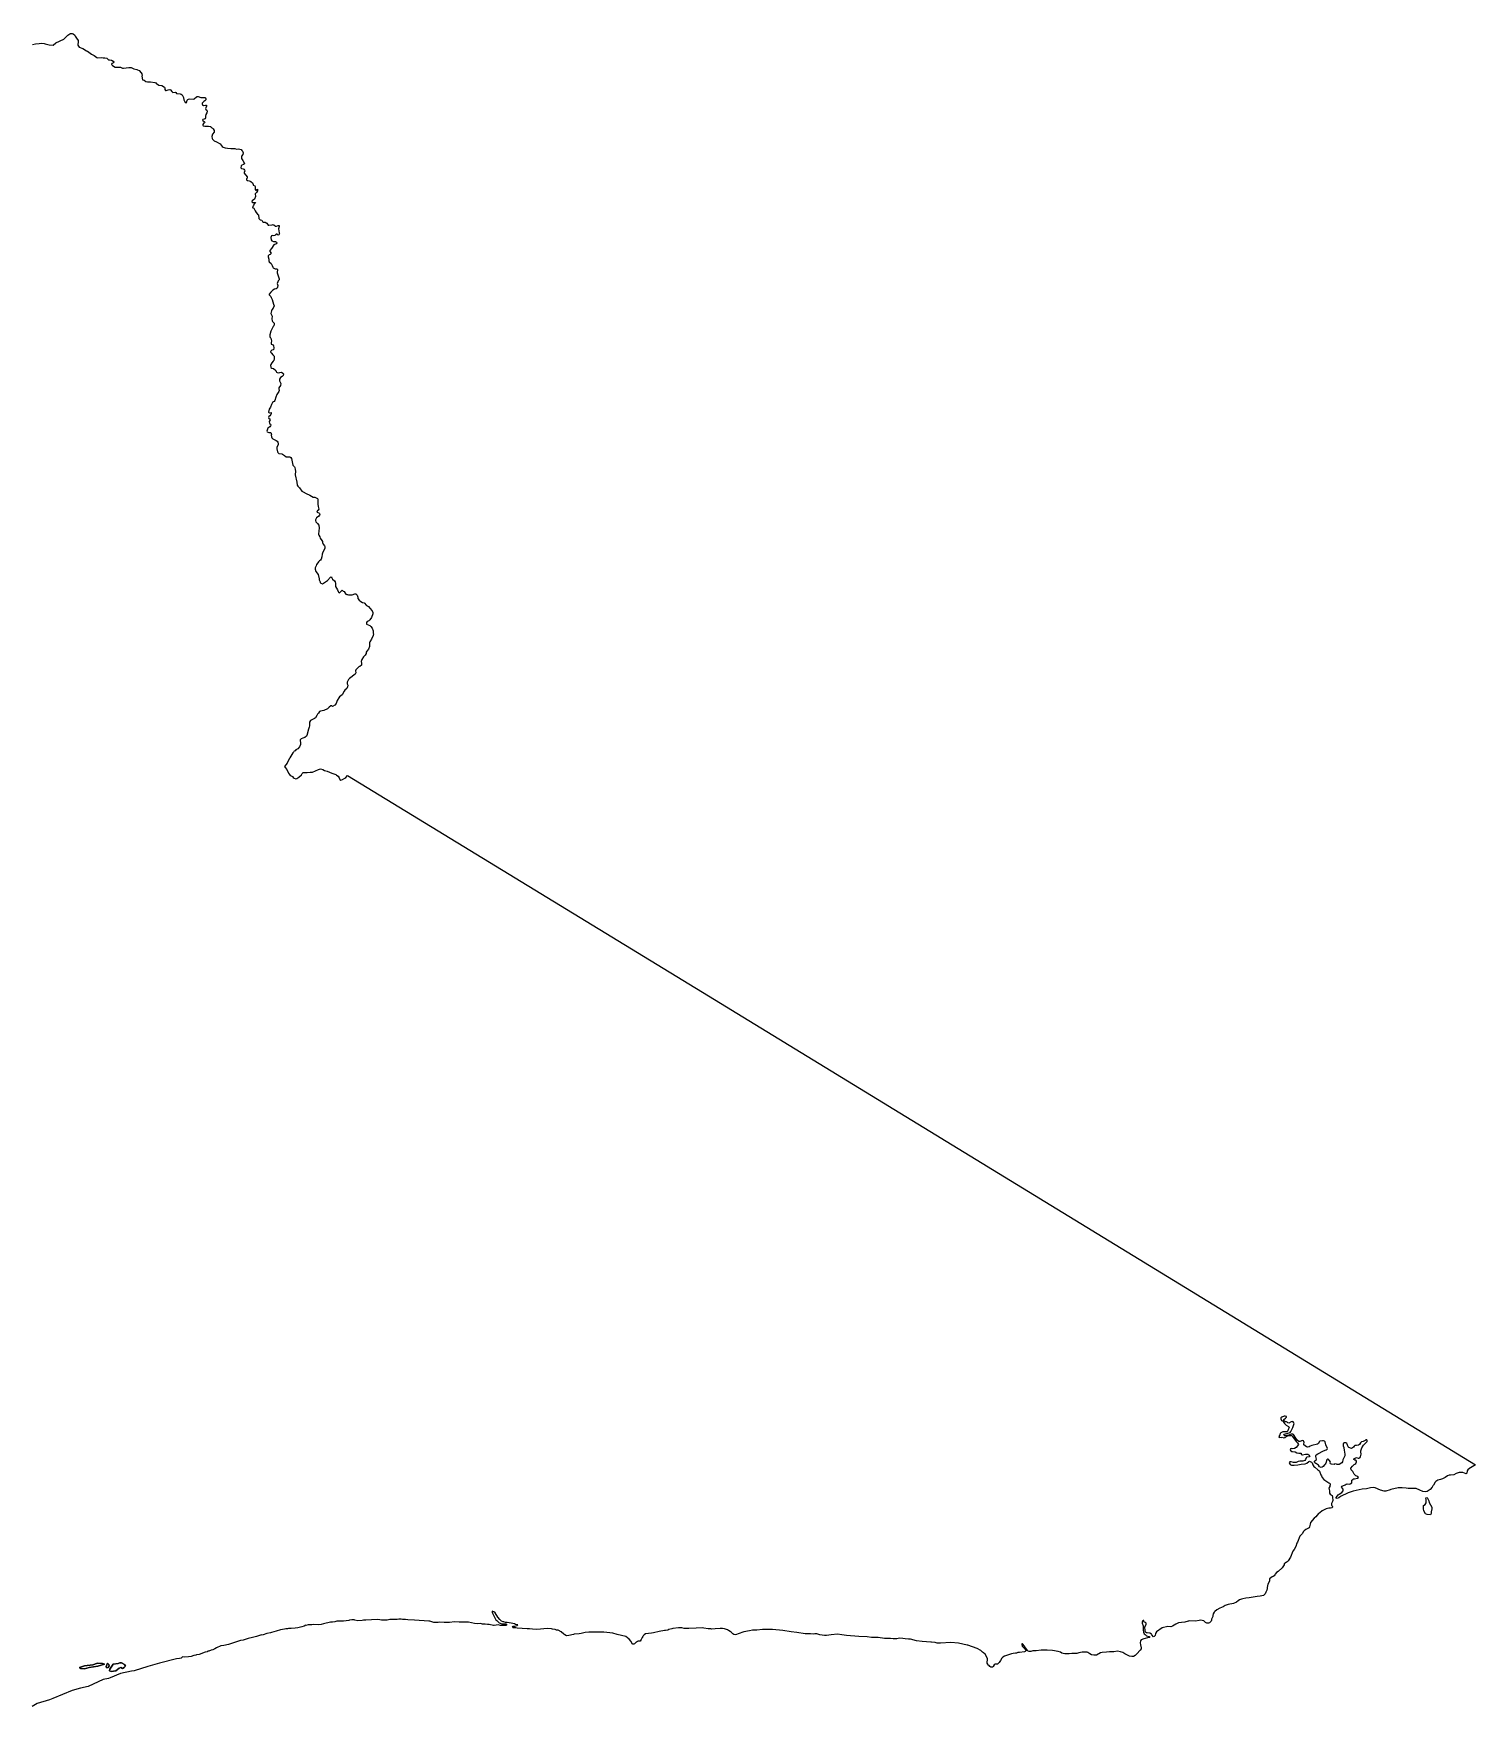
# Model space of a CAD drawing. Extents: x 496279 to 1293719, y 5653962 to 6239536.
# Drawn here: x 1100137 to 1293719, y 5778225 to 6002811 of the extents above; entities that cross this region are included whole.
import ezdxf

# ---------------------------------------------------------------- set-up
doc = ezdxf.new("R2010")
doc.units = 0

# ---------------------------------------------------------------- blocks, each defined once
blk = doc.blocks.new('REGION0')
at = {"color": 7, "linetype": 'CONTINUOUS'}
blk.add_lwpolyline([(1100028.489643, 6001325.94865), (1100427.903306, 6001440.975647), (1100912.777212, 6001463.151212), (1101220.315343, 6001490.635716), (1101564.250764, 6001479.547933), (1101689.489104, 6001424.169008), (1102259.988169, 6001303.253189), (1102767.793851, 6001249.14401), (1103123.421922, 6001568.980049), (1104210.450804, 6002043.365181), (1104538.999423, 6002339.116036), (1104750.036086, 6002562.441375), (1105011.611714, 6002745.424782), (1105127.985739, 6002791.905487), (1105344.753285, 6002811.011666), (1105446.012622, 6002781.78751), (1105681.18496, 6002570.229818), (1105741.148958, 6002440.215818), (1105923.720863, 6002191.735509), (1106129.719297, 6001852.843281), (1106150.004148, 6001711.391569), (1106083.501171, 6001242.115415), (1106167.435926, 6001085.996636), (1106291.569319, 6000979.457942), (1106783.18835, 6000797.574315), (1107257.482799, 6000487.756273), (1107369.181413, 6000420.929637), (1107943.267434, 6000044.734869), (1108294.937485, 5999854.472917), (1108641.404389, 5999562.021402), (1108781.196697, 5999544.274951), (1109266.738518, 5999579.437919), (1109494.868879, 5999533.867033), (1109738.130419, 5999538.946017), (1109990.709798, 5999479.367931), (1110227.077787, 5999292.80524), (1110365.839361, 5999249.973806), (1110619.515441, 5999215.430714), (1110819.898434, 5999106.742449), (1110904.995858, 5998976.718452), (1110888.091815, 5998861.841425), (1110668.388738, 5998767.470297), (1110612.44048, 5998629.187951), (1110736.046137, 5998509.651856), (1111111.761158, 5998293.235135), (1111812.883119, 5998270.429696), (1112102.502965, 5998158.042171), (1112229.308022, 5998141.69544), (1112946.121882, 5998232.75723), (1113239.53483, 5998235.676646), (1113616.816567, 5998083.577063), (1114008.808943, 5997967.98018), (1114109.054038, 5997913.581059), (1114322.523234, 5997830.477678), (1114606.280264, 5997527.508266), (1114677.170046, 5997371.959373), (1114721.920406, 5997166.180525), (1114692.672289, 5997065.010757), (1114779.039578, 5996602.403269), (1114981.005779, 5996531.817385), (1115218.42924, 5996370.359674), (1115445.487637, 5996324.908763), (1115840.209398, 5996299.603824), (1116450.395857, 5996215.100723), (1116563.125206, 5996173.30908), (1116673.677643, 5996054.262887), (1116773.329035, 5995987.916155), (1116987.383689, 5995890.725591), (1117368.450281, 5995827.77818), (1117730.543117, 5995598.90395), (1117777.470389, 5995494.49483), (1117757.490635, 5995278.398045), (1117843.503351, 5995173.459031), (1117957.824153, 5995169.739775), (1118215.936513, 5995263.561012), (1118421.580374, 5995307.232279), (1118522.246009, 5995265.930539), (1118717.351643, 5995003.792961), (1118829.577993, 5994898.773963), (1119162.084632, 5994926.18848), (1119261.777253, 5994883.946928), (1119360.397911, 5994766.370441), (1119842.740333, 5994699.253863), (1119969.058883, 5994668.969919), (1120080.27099, 5994563.890933), (1120299.240185, 5994224.378829), (1120338.721431, 5993891.325433), (1120480.476258, 5993554.042883), (1120619.22134, 5993511.131465), (1120712.284279, 5993623.848924), (1120757.413949, 5993838.945908), (1120838.272993, 5993951.073485), (1120967.362157, 5994011.071486), (1121146.883088, 5994030.727556), (1121604.825968, 5994002.773146), (1121720.664011, 5994037.226256), (1122023.65042, 5994321.029501), (1122127.127897, 5994367.970114), (1122229.310773, 5994364.730761), (1122606.806902, 5994212.511202), (1122798.259613, 5994205.692566), (1123130.395188, 5994220.029699), (1123229.997104, 5994153.732957), (1123289.491088, 5994036.75635), (1123272.710734, 5993896.834332), (1123140.529367, 5993760.671562), (1123023.462689, 5993700.183658), (1122785.899048, 5993465.940502), (1122769.011497, 5993351.163455), (1122828.521972, 5993209.061873), (1122954.279803, 5993140.555573), (1123247.766964, 5993169.689747), (1123350.024052, 5993166.430399), (1123383.873366, 5993037.536175), (1123261.570558, 5992824.578762), (1123233.295454, 5992723.369002), (1123280.296938, 5992619.899694), (1123391.954323, 5992526.918289), (1123448.08399, 5992281.577352), (1123430.858359, 5992154.642737), (1123270.377151, 5991943.414978), (1123211.716001, 5991689.735709), (1123233.650027, 5991587.376179), (1123241.904147, 5991471.489354), (1123174.955893, 5991358.731904), (1123070.538386, 5991285.726504), (1122865.339802, 5991253.982852), (1122824.027971, 5991153.242998), (1123133.932668, 5990900.423557), (1123079.58411, 5990800.173605), (1122961.090895, 5990702.703097), (1122894.645639, 5990601.973241), (1122878.318808, 5990500.233587), (1122938.340528, 5990396.284375), (1123141.947658, 5990363.780875), (1123639.990225, 5990386.346362), (1123854.481909, 5990328.347961), (1123918.304977, 5990338.765878), (1124078.390382, 5990154.372753), (1124178.594248, 5990099.953636), (1124276.703661, 5989994.504723), (1124397.043952, 5989773.618896), (1124405.949496, 5989645.604497), (1124376.569446, 5989544.344747), (1124176.945073, 5989308.561899), (1124064.562051, 5988967.640077), (1124132.244188, 5988709.741651), (1124167.181958, 5988606.902217), (1124389.960746, 5988407.842026), (1124729.187772, 5988256.202351), (1125179.585677, 5987998.593867), (1125473.213018, 5987643.914797), (1125610.515072, 5987537.876002), (1125863.613941, 5987465.090558), (1126205.479647, 5987402.813012), (1126651.276354, 5987375.288517), (1127149.013823, 5987384.896595), (1127387.921542, 5987287.616049), (1127644.376481, 5987317.120149), (1128011.383858, 5987253.742823), (1128108.850094, 5987110.171535), (1128219.971497, 5987005.062555), (1128301.795308, 5986771.659231), (1128256.162639, 5986543.524854), (1128069.245159, 5986320.299494), (1128072.576492, 5986038.925764), (1128242.152899, 5985765.680408), (1128434.974425, 5985427.278082), (1128444.803508, 5985324.438648), (1128351.847766, 5985212.790975), (1128119.528501, 5985130.977336), (1128038.999292, 5985031.837162), (1127967.820904, 5984791.685188), (1128079.503027, 5984698.713781), (1128294.522447, 5984652.622998), (1128394.742804, 5984598.233875), (1128480.293751, 5984481.217276), (1128502.137072, 5984377.847948), (1128417.930203, 5984163.440825), (1128440.763029, 5984061.001311), (1128831.559754, 5983549.633575), (1128812.676702, 5983384.716555), (1128746.173725, 5983285.026491), (1128743.048538, 5983182.666961), (1128828.088241, 5983077.747943), (1128891.779375, 5983062.990894), (1129107.837775, 5983043.044883), (1129206.961431, 5982962.570976), (1129321.24925, 5982933.766736), (1129519.092514, 5982760.911304), (1129592.084994, 5982656.402204), (1129626.907322, 5982553.532776), (1129623.196678, 5982438.145851), (1129850.86527, 5982379.44759), (1129898.716079, 5982276.08826), (1129919.050406, 5982134.586557), (1129899.565404, 5981931.507169), (1129908.784292, 5981815.620344), (1130009.128337, 5981787.355997), (1130217.435616, 5981895.214427), (1130198.049565, 5981691.115243), (1130088.165043, 5981465.720318), (1129903.25131, 5981292.574944), (1129942.056395, 5980921.329186), (1129803.492722, 5980581.457154), (1129513.551287, 5980322.258988), (1129472.27244, 5980221.53913), (1129584.457561, 5980141.58512), (1129928.458948, 5980130.327371), (1129887.180101, 5980029.617511), (1129743.974001, 5979945.094414), (1129672.836842, 5979730.097409), (1129551.070015, 5979529.247575), (1129585.389344, 5979413.340755), (1129698.22589, 5979346.404141), (1129916.090137, 5979006.902035), (1130023.039127, 5978773.428725), (1130233.671743, 5978574.898427), (1130330.824635, 5978444.274549), (1130392.03376, 5977982.766842), (1130464.473767, 5977865.210351), (1130564.191126, 5977797.743843), (1130779.796003, 5977765.800231), (1130875.596572, 5977582.956796), (1131025.539552, 5977489.385509), (1131242.645178, 5977494.434499), (1131481.190078, 5977358.991585), (1131552.607596, 5977216.460089), (1131650.148045, 5977097.953788), (1131750.838417, 5977056.562065), (1132175.286555, 5977144.414497), (1132303.782015, 5977166.260128), (1132404.076585, 5977136.94599), (1132627.910846, 5976964.000576), (1132742.718155, 5976947.143947), (1132975.194091, 5977028.917594), (1133102.518638, 5977024.68844), (1133123.850715, 5976909.251525), (1133035.858989, 5976579.477473), (1133065.412203, 5976323.06875), (1133134.182795, 5976066.160127), (1133143.005881, 5975963.250707), (1133060.275023, 5975761.840985), (1132932.389757, 5975753.042744), (1132846.888286, 5975871.029149), (1132732.01501, 5975887.885778), (1132534.518072, 5975702.202911), (1132315.590107, 5975632.966757), (1132201.904237, 5975674.868378), (1132100.009967, 5975665.950161), (1132045.603688, 5975565.760197), (1132015.324838, 5975438.425662), (1132068.213876, 5975092.714797), (1132128.194366, 5974987.765785), (1132380.864449, 5974903.012734), (1132634.606496, 5974869.359464), (1132747.20391, 5974801.47304), (1132793.652921, 5974684.996333), (1132727.215911, 5974585.336263), (1132389.852452, 5974417.429842), (1132106.474733, 5973955.132292), (1131866.123986, 5973656.671979), (1131888.965058, 5973553.312649), (1132046.395292, 5973330.867133), (1132017.575961, 5973217.499805), (1131899.643466, 5973131.986906), (1131783.112769, 5973084.586385), (1131664.495866, 5972960.881124), (1131634.711768, 5972846.593979), (1131726.216236, 5972511.371017), (1131744.357159, 5972293.68455), (1131778.59403, 5972177.767731), (1132026.481506, 5971952.522776), (1132169.918491, 5971680.347206), (1132251.148599, 5971434.926285), (1132324.174063, 5971330.487171), (1132575.722707, 5971219.509365), (1132804.372557, 5971212.13084), (1132903.990966, 5971144.62434), (1132913.869523, 5971042.76471), (1132855.17539, 5970814.240411), (1132851.4565, 5970699.853286), (1133142.032868, 5969860.111219), (1133099.61609, 5969734.336371), (1132993.013426, 5969610.121212), (1132925.603403, 5969484.386356), (1132865.804322, 5969230.687091), (1132886.600417, 5969102.322762), (1132934.566668, 5968998.793466), (1132900.956484, 5968770.229174), (1132832.441514, 5968619.309355), (1132713.857594, 5968520.789057), (1132495.506841, 5968464.62029), (1132275.053389, 5968356.191974), (1132170.05867, 5968271.198971), (1132102.079682, 5968158.461516), (1131985.103708, 5968072.988609), (1131797.963589, 5967823.538494), (1131794.665239, 5967721.188962), (1131892.230425, 5967603.652467), (1132003.98676, 5967510.691058), (1132050.279099, 5967368.059581), (1132182.023434, 5967108.551478), (1132338.192049, 5966465.160144), (1132433.02785, 5966232.25672), (1132333.53313, 5965942.004765), (1132121.836797, 5965705.752011), (1132079.956001, 5965592.014757), (1132003.953777, 5965237.575638), (1132024.725134, 5965109.091332), (1132182.188352, 5964861.460853), (1132157.854776, 5964491.84477), (1132174.305296, 5964236.055922), (1132222.246809, 5964132.636604), (1132333.871211, 5964064.690192), (1132431.955887, 5963934.036321), (1132465.714496, 5963805.052115), (1132449.008355, 5963690.275068), (1132392.928163, 5963551.972726), (1132300.458928, 5963453.332452), (1132000.201904, 5962850.043099), (1131880.735676, 5962342.754547), (1131885.790397, 5962125.56798), (1131920.134464, 5962009.631165), (1131981.046738, 5961905.711947), (1132083.650153, 5961544.81412), (1132037.349568, 5961303.662345), (1132055.482246, 5961085.96588), (1132295.569124, 5961014.670138), (1132380.138812, 5960896.613747), (1132397.0511, 5960627.817501), (1132349.818732, 5960361.570746), (1132142.946235, 5960291.754708), (1132039.06471, 5960230.826892), (1131958.428304, 5960106.631729), (1131980.279871, 5960003.212411), (1132104.396773, 5959896.583734), (1132263.517411, 5959687.125622), (1132374.713027, 5959581.986648), (1132434.619304, 5959477.127617), (1132461.863673, 5959144.424152), (1132403.837455, 5958929.947043), (1132335.207043, 5958804.192192), (1132137.718351, 5958619.579111), (1132002.840584, 5958394.184186), (1131973.460533, 5958292.944432), (1132001.38931, 5957972.258563), (1132125.481473, 5957891.76466), (1132352.523379, 5957820.068998), (1132663.434072, 5957567.079591), (1132722.367337, 5957438.035397), (1132757.280369, 5957334.226157), (1132857.49248, 5957279.827036), (1133087.222541, 5957272.278545), (1133228.721745, 5957318.579286), (1133432.988545, 5957325.187964), (1133633.80857, 5957203.282343), (1133680.694612, 5957098.913215), (1133647.521459, 5956883.286336), (1133528.929294, 5956759.651061), (1133294.911379, 5956614.74004), (1133158.928664, 5956389.315121), (1133152.430915, 5956184.706039), (1133344.188724, 5955821.138746), (1133283.944366, 5955554.412086), (1133069.526894, 5955229.906981), (1133065.750284, 5955115.49986), (1133133.976648, 5954870.538847), (1133091.518641, 5954769.91897), (1132823.272102, 5954357.161513), (1132657.901091, 5954005.471844), (1132539.976841, 5953536.195691), (1132459.455878, 5953411.990529), (1132355.557861, 5953377.137499), (1132237.452202, 5953265.519821), (1132101.395274, 5953015.069906), (1131961.025755, 5952636.185676), (1131799.62101, 5952399.872934), (1131696.324941, 5951969.19906), (1131808.444095, 5951888.245249), (1132052.810583, 5951944.334033), (1132059.43202, 5951790.38482), (1132017.551224, 5951677.667361), (1131858.010046, 5951465.259838), (1131752.998836, 5951379.287031), (1131671.60381, 5951255.041878), (1131718.844424, 5951138.585167), (1131818.561783, 5951071.148653), (1131902.974799, 5950928.057269), (1131781.043055, 5950702.062463), (1131823.187719, 5950458.221227), (1131947.832356, 5950364.699929), (1132019.785856, 5950234.146038), (1131964.85184, 5950120.928679), (1131860.236432, 5950022.748313), (1131610.452405, 5949814.160027), (1131444.058906, 5949436.395573), (1131492.058141, 5949332.966257), (1131744.579798, 5949247.183411), (1131985.812853, 5949227.03744), (1132058.846563, 5949122.548336), (1132080.541458, 5949019.129018), (1132064.272348, 5948892.244393), (1132106.392274, 5948648.413154), (1132154.2101, 5948543.964042), (1132264.21831, 5948412.840264), (1132727.652942, 5948155.511725), (1132839.203131, 5948061.480529), (1132937.213594, 5947930.776668), (1132972.209085, 5947827.837254), (1132963.658113, 5947598.223172), (1132787.27886, 5947272.068397), (1132792.284106, 5947054.861834), (1132881.702367, 5946668.489101), (1132953.573409, 5946538.925012), (1133090.182809, 5946418.679058), (1133457.759152, 5946368.179157), (1133584.539471, 5946325.767639), (1133834.455431, 5946177.727244), (1134043.719232, 5945966.049576), (1134325.043728, 5945994.503885), (1134567.389976, 5945974.417902), (1134704.081836, 5945880.296725), (1134777.049578, 5945775.767629), (1134975.486545, 5944849.362892), (1135159.575691, 5944638.834993), (1135207.401762, 5944535.375683), (1135288.640117, 5944289.834787), (1135331.213566, 5944059.120925), (1135276.378502, 5943562.180304), (1135484.669289, 5942560.010719), (1135535.975119, 5942175.157682), (1135608.382142, 5942057.591193), (1135829.50351, 5941820.368633), (1136183.424684, 5941348.512995), (1136928.761024, 5940986.935304), (1137050.725752, 5940901.442401), (1137251.009795, 5940835.845519), (1137691.141586, 5940550.242634), (1137908.486343, 5940560.280627), (1138255.753097, 5940408.181044), (1138312.624892, 5940302.342209), (1138312.121894, 5939739.864694), (1138304.980967, 5939637.655134), (1138372.333269, 5939326.477364), (1138384.834014, 5939146.123431), (1138447.436693, 5938937.565139), (1138350.555915, 5938829.176814), (1138243.75535, 5938773.287991), (1138179.140678, 5938573.058033), (1138426.253041, 5938453.31198), (1138548.258999, 5938367.779085), (1138566.053596, 5938264.619715), (1138533.08659, 5938151.472342), (1138460.704305, 5938028.966841), (1138123.934549, 5937783.795871), (1138004.212699, 5937536.695286), (1137983.416604, 5937423.098003), (1138033.972059, 5937241.164387), (1138263.957742, 5937045.653485), (1138425.05739, 5936791.874236), (1138487.849723, 5936416.509302), (1138424.348244, 5936050.53249), (1138418.642099, 5935603.801828), (1138448.953934, 5935485.955395), (1138572.988376, 5935259.750632), (1138624.170518, 5935064.769624), (1138856.753651, 5934741.604251), (1138924.59246, 5934609.230723), (1138941.834583, 5934493.013964), (1139040.389274, 5934255.841394), (1139191.082628, 5934041.59424), (1139247.385459, 5933921.688219), (1139244.293256, 5933704.821588), (1139164.662847, 5933480.126523), (1139003.159151, 5933172.428056), (1138906.319602, 5932898.272882), (1138869.229659, 5932542.174095), (1138758.388616, 5932243.463832), (1138658.803191, 5932096.943133), (1138539.411176, 5932028.576805), (1138400.789781, 5931884.745568), (1138327.822039, 5931749.102694), (1138143.889565, 5931506.681174), (1138093.375338, 5931331.016304), (1137975.014058, 5931096.91312), (1137959.99832, 5930880.606377), (1138042.374605, 5930593.873718), (1138356.855763, 5930162.749935), (1138483.702048, 5929590.974279), (1138488.385705, 5929488.224827), (1138622.331688, 5929210.390388), (1138628.120292, 5929107.77091), (1138723.013815, 5928999.302602), (1138948.258119, 5928932.645932), (1139605.652209, 5929372.228024), (1139994.387465, 5929805.021474), (1140113.235253, 5929860.310417), (1140182.030583, 5929753.881701), (1140295.831895, 5929541.234226), (1140535.696135, 5929320.168435), (1140628.462222, 5929185.775311), (1140690.96595, 5928976.177227), (1140699.508675, 5928553.941666), (1140950.743976, 5928127.526941), (1141050.55204, 5927916.45915), (1141068.709455, 5927800.172405), (1141178.206421, 5927728.256787), (1141283.465008, 5927772.018036), (1141491.912466, 5928000.352373), (1141598.341967, 5928069.288587), (1141717.766966, 5927945.743294), (1141829.391367, 5927899.922457), (1141965.967785, 5927660.160405), (1142073.856805, 5927550.102414), (1142196.464711, 5927477.626908), (1142312.187312, 5927482.91585), (1142412.218015, 5927449.582517), (1142937.16687, 5927464.729487), (1143277.647269, 5927581.046226), (1143404.798652, 5927572.707894), (1143503.930554, 5927514.389556), (1143597.768604, 5927405.931246), (1143614.4665, 5927276.6471), (1143682.692865, 5927156.251177), (1143675.452987, 5927055.151395), (1143694.303056, 5926950.882247), (1143870.995652, 5926734.54551), (1144077.50533, 5926579.136589), (1144311.160427, 5926447.842845), (1144547.850005, 5926367.628887), (1144844.577795, 5926039.684469), (1145090.090459, 5925881.756052), (1145278.871507, 5925663.909617), (1145613.126271, 5925321.368119), (1145698.578267, 5925085.805227), (1145672.084273, 5924882.965791), (1145510.605315, 5924408.550665), (1145269.817537, 5924080.09635), (1145160.807077, 5923972.147937), (1145054.468281, 5923928.296707), (1144935.010299, 5923860.040357), (1144849.005829, 5923725.987165), (1144828.184996, 5923612.389882), (1144859.032813, 5923507.530852), (1145294.307784, 5923323.627629), (1145412.776261, 5923201.082136), (1145587.374405, 5922958.680611), (1145718.269415, 5922629.666408), (1145734.027281, 5922308.580619), (1145777.804628, 5922203.301673), (1145749.141969, 5921975.467235), (1145536.068575, 5921492.083903), (1145305.58814, 5921124.077497), (1145258.248575, 5920999.512408), (1145229.05818, 5920758.640577), (1145224.391015, 5920503.60158), (1145097.173665, 5920154.281438), (1144874.172238, 5919889.474394), (1144815.238974, 5919778.416604), (1144800.066565, 5919561.979887), (1144682.298987, 5919339.974284), (1144437.305813, 5919127.126849), (1144218.955059, 5918758.640539), (1144138.120753, 5918508.810501), (1144171.928838, 5918263.299598), (1144166.38761, 5918008.440565), (1143937.432662, 5917845.253199), (1143819.211561, 5917802.961657), (1143734.699594, 5917680.876072), (1143418.305394, 5917370.758089), (1143385.363126, 5917257.640711), (1143392.677217, 5917001.152004), (1143372.392366, 5916900.482136), (1143313.574544, 5916789.414347), (1142543.64076, 5916205.001219), (1142433.038847, 5916084.085399), (1142286.625102, 5915825.987014), (1142254.317766, 5915725.89703), (1142265.771285, 5915520.418122), (1142340.437678, 5915311.419918), (1142313.81175, 5915108.59048), (1142266.332005, 5914984.035389), (1142182.479708, 5914874.9672), (1141936.414571, 5914662.279734), (1141838.404108, 5914527.776632), (1141560.023389, 5914023.13755), (1141208.147191, 5913754.671238), (1141111.216938, 5913646.132944), (1140905.218504, 5913264.049353), (1140749.86623, 5912865.759003), (1140592.485472, 5912634.30529), (1140300.630994, 5912475.796988), (1140201.598042, 5912534.215306), (1140062.910681, 5912556.040941), (1139834.087667, 5912392.893568), (1139599.368853, 5912141.523837), (1139136.082646, 5911917.938549), (1138656.4861, 5911836.644807), (1138550.526614, 5911779.846165), (1138383.786788, 5911586.864758), (1138271.131653, 5911441.923743), (1138193.44727, 5911242.263672), (1137981.891117, 5910963.859347), (1137872.385905, 5910869.098298), (1137316.193432, 5910588.004511), (1137185.405618, 5910367.498608), (1137178.58628, 5910086.504801), (1137201.064534, 5909855.520994), (1137164.560048, 5909704.431209), (1137043.601316, 5909431.195851), (1136843.440962, 5908588.824309), (1136797.569162, 5908477.216628), (1136553.680936, 5908289.654137), (1136291.874424, 5908206.170832), (1136067.858755, 5908107.100644), (1135946.298074, 5908012.789505), (1135922.277842, 5907848.012457), (1135994.825045, 5907612.959463), (1135991.122647, 5907383.05544), (1135854.645181, 5907073.417361), (1135616.355903, 5906783.025434), (1135377.522397, 5906646.492738), (1135266.038175, 5906526.596715), (1135133.609433, 5906459.800073), (1135088.306599, 5906360.229985), (1134940.235432, 5906256.030823), (1134573.780529, 5905591.413734), (1134527.339764, 5905466.768661), (1134295.474022, 5905086.774652), (1134190.570009, 5904864.209161), (1133852.901452, 5904427.376519), (1133932.09483, 5904281.395713), (1134144.252932, 5904023.317323), (1134365.71238, 5903534.904997), (1134491.379506, 5903321.61765), (1134586.306012, 5903213.239324), (1134721.818712, 5903139.174135), (1134822.863656, 5903131.955579), (1134931.832886, 5903048.012366), (1135014.745153, 5902940.073951), (1135148.113926, 5902841.003764), (1135360.346241, 5902774.817), (1135503.758488, 5902815.958772), (1135759.149709, 5902990.023962), (1136098.516915, 5903273.167339), (1136215.863954, 5903482.145547), (1136325.74023, 5903589.074164), (1136442.534795, 5903619.218136), (1136671.893791, 5903603.601259), (1136774.72809, 5903609.310117), (1136876.86149, 5903601.981582), (1137263.55177, 5903651.011777), (1137607.685091, 5903639.604059), (1138413.034905, 5903992.443498), (1138662.373654, 5904090.413905), (1138987.640415, 5903990.373911), (1139221.171824, 5903858.990186), (1139562.023287, 5903796.442694), (1140180.406145, 5903498.172342), (1140707.944205, 5903358.440286), (1140827.822727, 5903247.872398), (1141060.875874, 5903103.491271), (1141186.485279, 5902890.303904), (1141284.924527, 5902653.10134), (1141409.09915, 5902593.623235), (1141618.115574, 5902668.168327), (1141949.723412, 5902837.104543), (1142073.221873, 5902955.450876), (1142275.113861, 5903216.138744), (1190742.6566, 5873614.43852), (1293719.296338, 5810659.858237), (1293065.109893, 5810276.024996), (1292944.390292, 5810207.768646), (1292672.210471, 5809983.103575), (1292586.585311, 5809862.047784), (1292565.343939, 5809556.118964), (1292457.207542, 5809474.285329), (1292007.461061, 5809633.483492), (1291638.507658, 5809660.358118), (1291508.989709, 5809643.801429), (1291128.29418, 5809517.33672), (1290796.142114, 5809348.47049), (1290368.090529, 5809264.257331), (1290165.101839, 5809291.11196), (1289966.145382, 5809203.129555), (1289630.851638, 5808983.093558), (1289298.089377, 5808802.339705), (1289020.962031, 5808694.531265), (1288642.327971, 5808593.041561), (1288388.569432, 5808445.03116), (1288277.827339, 5808324.105343), (1288059.789929, 5807956.268903), (1287973.991606, 5807834.183318), (1287887.228516, 5807687.052741), (1287607.1409, 5807348.040537), (1287243.176251, 5807092.161708), (1287021.774524, 5807044.35127), (1286642.373597, 5807109.858169), (1286243.710308, 5807265.906963), (1285747.572538, 5807493.331482), (1285621.756987, 5807514.857177), (1284672.88773, 5807505.379073), (1284406.661429, 5807536.872775), (1283851.738821, 5807589.982154), (1283332.463127, 5807561.967756), (1282370.878732, 5807348.850376), (1282252.962728, 5807318.716402), (1281665.625588, 5807155.80898), (1281433.842304, 5807146.670808), (1280944.936166, 5807284.393266), (1280247.887667, 5807563.707408), (1279969.746078, 5807622.025746), (1279609.030303, 5807584.173315), (1279073.312336, 5807430.124122), (1278481.481194, 5807395.311084), (1277298.511563, 5807133.303481), (1276602.683453, 5806901.709795), (1275597.008367, 5806434.973134), (1275354.126137, 5806260.358053), (1275141.728905, 5806160.887945), (1275015.872124, 5806182.373649), (1274997.186972, 5806285.842957), (1275278.717616, 5806636.782775), (1275401.061654, 5806743.151504), (1275750.909366, 5806974.495239), (1275932.260882, 5807192.06173), (1275966.827587, 5807317.236698), (1275936.128197, 5807422.165714), (1275747.949098, 5807653.50945), (1275796.624494, 5807803.279498), (1275901.50377, 5807833.933368), (1276217.9392, 5807965.257106), (1276365.705269, 5808057.428673), (1276496.204477, 5808099.15033), (1276763.44502, 5808067.466666), (1276880.346781, 5808097.660628), (1277098.128569, 5808274.385286), (1277121.439656, 5808605.289112), (1277231.637522, 5808712.227726), (1277351.243929, 5808780.434086), (1277465.474027, 5808772.585656), (1277869.54661, 5808858.768421), (1278005.29844, 5808977.664644), (1277923.581825, 5809085.733032), (1277638.167375, 5809208.628455), (1277448.38033, 5809427.02478), (1277256.053556, 5809773.175557), (1277148.148043, 5809883.483497), (1277041.817493, 5810005.649066), (1276987.106117, 5810137.772644), (1276994.49442, 5810240.022196), (1277193.112796, 5810507.138778), (1277411.875844, 5810708.938422), (1277516.878808, 5810739.582294), (1277639.140388, 5810847.0608), (1277756.660589, 5811056.138988), (1277740.152349, 5811184.663286), (1277633.714602, 5811307.858649), (1277519.468013, 5811315.817058), (1277395.845864, 5811388.532516), (1277403.234167, 5811490.77207), (1277733.159847, 5811633.493528), (1277959.723492, 5811566.456935), (1278074.489572, 5811570.566113), (1278193.543506, 5811625.805066), (1278267.253377, 5811749.320365), (1278368.809566, 5812100.010234), (1278315.887544, 5812436.193004), (1278323.284094, 5812538.442556), (1278454.583152, 5812951.220008), (1278658.511871, 5813295.531153), (1279060.209642, 5813727.8347), (1279181.308553, 5813809.148439), (1279189.315297, 5813923.475576), (1279107.367797, 5814031.573958), (1279006.174427, 5814038.982477), (1278896.496052, 5813944.121447), (1278656.318468, 5813807.558757), (1278395.814805, 5813736.233021), (1278273.058473, 5813642.941677), (1278127.683707, 5813396.730915), (1278019.695736, 5813314.84729), (1277760.247545, 5813269.676323), (1277529.503242, 5813260.528153), (1277408.8661, 5813192.281801), (1277322.111255, 5813045.07124), (1277198.884908, 5812938.792494), (1277079.814482, 5812882.533744), (1276730.214146, 5813010.158222), (1276622.803386, 5813107.258804), (1276492.163998, 5813436.792903), (1276423.195505, 5813543.301603), (1276287.682805, 5813617.556754), (1276083.08617, 5813632.393787), (1275977.03598, 5813575.565151), (1275943.062977, 5813462.347792), (1275965.846328, 5813243.09164), (1276050.069689, 5812981.034046), (1276085.312556, 5812582.233799), (1276125.775062, 5812425.645113), (1276117.892006, 5812311.317977), (1276156.862008, 5812141.731891), (1276164.019427, 5811885.893053), (1275895.269889, 5811341.321957), (1275877.326867, 5811086.602896), (1275778.030047, 5810953.029608), (1275429.732559, 5810734.753259), (1275286.716114, 5810706.64888), (1275159.292617, 5810715.137182), (1275035.249929, 5810775.725066), (1274831.626307, 5810789.572297), (1274724.133088, 5810720.746061), (1274381.756138, 5810757.598691), (1274244.025298, 5810805.75906), (1274187.186486, 5810912.797654), (1274234.220953, 5811024.345347), (1274202.589779, 5811129.344349), (1274133.71199, 5811235.933033), (1274034.093582, 5811281.423936), (1274003.427175, 5811386.332956), (1273878.683587, 5811433.953433), (1273769.994717, 5811338.962429), (1273624.108707, 5810913.837446), (1273537.865107, 5810779.694272), (1273453.715959, 5810670.726064), (1273257.835213, 5810440.792046), (1273149.674079, 5810358.878427), (1273006.698863, 5810330.844034), (1272768.755912, 5810411.497904), (1272631.701234, 5810638.612486), (1272389.157084, 5810823.075597), (1272275.932983, 5810855.999013), (1272165.388791, 5810928.194575), (1272109.597205, 5811034.203375), (1272104.427042, 5811150.080202), (1272347.317518, 5811324.695282), (1272380.828751, 5811424.825258), (1272290.866262, 5811789.742282), (1272286.669112, 5811904.499332), (1272332.293535, 5812004.189396), (1272547.931396, 5812154.849267), (1273317.477623, 5812536.083028), (1273672.610941, 5812676.814884), (1273793.709852, 5812758.068635), (1273826.256318, 5812858.288593), (1273619.433297, 5813358.888482), (1273517.959567, 5813737.352797), (1273424.624514, 5813859.138442), (1273299.930402, 5813906.718927), (1273197.673314, 5813913.037663), (1272834.863087, 5813850.230223), (1272725.275416, 5813755.299208), (1272620.618778, 5813544.631337), (1272496.864696, 5813426.225016), (1271757.193271, 5813273.895479), (1271506.015692, 5813163.007655), (1271386.03822, 5813107.768702), (1271152.704712, 5813060.528149), (1271038.952875, 5813081.47396), (1270688.461984, 5813375.025255), (1270657.754348, 5813480.044254), (1270697.540692, 5813681.393987), (1270610.10144, 5813892.371796), (1270471.809881, 5813927.484774), (1270354.891628, 5813898.320606), (1270247.827195, 5813841.521965), (1270130.315239, 5813798.270614), (1270014.493687, 5813794.251418), (1269784.499759, 5813989.082456), (1269505.624287, 5814380.284223), (1269393.604084, 5814606.329018), (1269300.293769, 5814727.914703), (1269189.757823, 5814799.030481), (1268971.08548, 5814789.312425), (1268748.199496, 5814703.419602), (1268642.61932, 5814659.588367), (1268099.33164, 5814582.393805), (1267979.32943, 5814693.091667), (1268036.836158, 5814792.241839), (1268715.446883, 5814974.265438), (1268822.404119, 5815030.084275), (1268931.125973, 5815124.905313), (1269200.832032, 5815669.516401), (1269353.801248, 5816208.028709), (1269323.629594, 5816325.995118), (1269229.709084, 5816434.623394), (1269091.467, 5816470.716176), (1268975.027008, 5816452.589801), (1268654.979886, 5816283.243667), (1268540.782771, 5816292.171882), (1268432.291802, 5816389.352447), (1268321.145661, 5816448.510617), (1268206.849596, 5816456.319055), (1268071.163733, 5816529.534414), (1267976.35267, 5816639.232476), (1267985.843671, 5816766.517022), (1268201.456794, 5816917.196888), (1268325.837564, 5817049.630404), (1268351.482233, 5817180.244284), (1268157.390842, 5817201.630007), (1268027.93886, 5817185.153302), (1267700.585893, 5817080.424246), (1267603.490722, 5816973.055718), (1267593.991474, 5816845.661194), (1267681.471956, 5816634.743374), (1267792.040885, 5816562.637794), (1267900.548346, 5816465.467226), (1268062.703466, 5816236.27306), (1268290.462763, 5816015.337243), (1268621.73252, 5815812.037899), (1268690.536096, 5815705.529199), (1268552.994911, 5815382.513796), (1268515.797772, 5815218.186658), (1268379.600665, 5815113.457602), (1268276.180908, 5815094.681357), (1267840.32048, 5815087.26284), (1267564.265097, 5814979.464398), (1267505.702897, 5814880.414206), (1267465.792865, 5814678.964492), (1267334.683463, 5814457.258829), (1267340.340132, 5814354.489381), (1267443.735151, 5814373.165646), (1267673.333278, 5814357.348809), (1267776.645838, 5814375.015276), (1267989.999592, 5814308.498578), (1268108.558774, 5814351.689941), (1268336.235611, 5814501.789924), (1268765.177751, 5814587.032877), (1269009.552484, 5814607.71874), (1269109.137909, 5814562.207841), (1269139.878529, 5814457.318817), (1269257.703828, 5814321.435991), (1269690.356611, 5813739.712325), (1269798.311598, 5813630.544156), (1269946.844534, 5813388.862488), (1269651.098003, 5813013.257602), (1269437.101071, 5812875.625126), (1269202.646125, 5812827.424765), (1268988.245145, 5812868.826485), (1268880.619992, 5812798.940461), (1268847.636495, 5812686.742899), (1268915.895843, 5812566.137018), (1269038.008997, 5812481.473949), (1269150.177626, 5812447.450753), (1269504.981109, 5812397.120818), (1269740.821362, 5812290.392161), (1270017.330268, 5812219.156407), (1270121.714792, 5812237.812676), (1270225.118057, 5812256.568925), (1270325.255955, 5812223.095619), (1270304.789695, 5812122.425751), (1270386.679473, 5812014.207393), (1270500.423065, 5811993.27158), (1270878.793257, 5812094.671302), (1271098.100532, 5812117.516733), (1271211.827631, 5812096.450946), (1271359.915289, 5812008.648505), (1271491.354527, 5811884.343363), (1271405.655155, 5811762.377754), (1271082.548813, 5811708.828463), (1270972.433406, 5811601.929841), (1270879.24678, 5811377.614699), (1270795.130615, 5811268.626495), (1270673.916262, 5811187.34275), (1270543.94479, 5811158.728472), (1270146.839971, 5811160.668085), (1269901.071685, 5811126.914835), (1269636.321396, 5811005.579099), (1269429.646801, 5810969.176379), (1269302.256287, 5810977.684678), (1268951.171694, 5811092.331751), (1268771.667254, 5811079.864244), (1268698.930396, 5810956.338947), (1268729.159772, 5810839.382336), (1268822.997822, 5810730.744061), (1269022.251131, 5810639.682272), (1269263.352252, 5810609.23836), (1269391.237518, 5810612.807646), (1269856.247112, 5810669.336342), (1270324.513826, 5810776.944822), (1270863.07662, 5810789.962219), (1271089.162004, 5810901.969819), (1271335.177666, 5811127.714675), (1271452.178378, 5811157.978622), (1271687.466158, 5811039.232369), (1271782.252484, 5810929.564301), (1271867.053056, 5810680.534102), (1271992.70369, 5810466.956814), (1272139.760614, 5810379.11438), (1272546.034845, 5809979.534289), (1272668.073785, 5809893.811432), (1272777.125474, 5809809.728247), (1272833.865336, 5809703.619467), (1272960.381786, 5809323.125558), (1273030.117146, 5809215.45709), (1273127.542152, 5808978.004576), (1273339.832188, 5808720.476077), (1273474.338891, 5808621.205929), (1274037.680537, 5808274.135336), (1274136.762964, 5808215.557051), (1274218.57853, 5808107.408678), (1274222.643746, 5807991.631831), (1274149.997592, 5807869.016352), (1274142.634026, 5807767.786596), (1274010.848462, 5807533.073534), (1274101.322196, 5807181.193904), (1274099.664775, 5806977.04473), (1274130.298198, 5806872.125711), (1274223.105515, 5806737.462641), (1274451.978004, 5806542.521626), (1274527.559689, 5806332.133699), (1274557.863277, 5805869.246268), (1274536.894018, 5805755.479019), (1274465.831073, 5805645.860941), (1274402.511004, 5805483.643381), (1274386.645941, 5805254.009304), (1274480.442762, 5805145.391025), (1274524.220109, 5805039.912119), (1274451.582202, 5804917.29664), (1274243.233694, 5804867.956507), (1274012.57185, 5804858.768345), (1273660.72039, 5804768.326431), (1273142.772282, 5804510.9579), (1272803.322617, 5804240.961894), (1272628.320425, 5804124.695145), (1272472.036368, 5803906.208838), (1272264.182612, 5803677.754525), (1272046.359594, 5803501.05986), (1271582.858995, 5802919.616138), (1271540.89574, 5802692.091639), (1271450.850792, 5802327.864477), (1271393.25336, 5802228.764295), (1271137.845646, 5802067.82648), (1270926.924426, 5801980.383967), (1270697.169628, 5801805.139012), (1270586.452272, 5801685.183001), (1270479.72592, 5801449.470139), (1270135.551369, 5801115.316963), (1269808.478762, 5800294.671077), (1269722.762897, 5800172.59549), (1269599.709714, 5799695.180964), (1269380.682799, 5799326.534686), (1269183.721843, 5799071.425703), (1268882.227938, 5798260.837805), (1268553.588614, 5797773.125338), (1268430.213842, 5797666.816598), (1268324.823321, 5797623.015357), (1268148.732674, 5797481.773603), (1268038.015318, 5797361.817592), (1268015.454606, 5797235.072938), (1267955.762721, 5797111.017747), (1267783.267275, 5796841.821581), (1267234.949612, 5796343.521232), (1266996.322253, 5796220.01593), (1266813.882282, 5796002.589412), (1266780.923522, 5795889.382051), (1266682.154439, 5795768.97613), (1266574.051026, 5795687.142495), (1266428.412392, 5795619.935935), (1266078.00396, 5795376.634591), (1266045.548199, 5795276.414633), (1266066.21236, 5795032.173476), (1265848.125474, 5794663.397225), (1265763.110509, 5794183.333228), (1265767.208709, 5794067.576377), (1265724.692981, 5793828.004287), (1265566.289734, 5793583.403203), (1265472.121848, 5793334.053068), (1265265.744104, 5793143.871101), (1264822.00062, 5793021.16564), (1264409.715147, 5792974.624947), (1263347.564067, 5792807.188431), (1262871.513247, 5792776.394589), (1262467.531369, 5792665.026861), (1262312.005933, 5792649.619942), (1262048.946048, 5792541.301603), (1261860.940112, 5792425.774706), (1261644.180812, 5792250.08984), (1261246.861601, 5792060.057843), (1260519.789873, 5791920.345783), (1260125.587602, 5791781.503548), (1259831.630426, 5791611.117622), (1259396.322471, 5791424.774887), (1258970.225158, 5791198.84007), (1258713.225991, 5790999.649904), (1258616.106083, 5790891.26158), (1258496.384233, 5790657.048418), (1258467.935966, 5790441.091605), (1258434.416487, 5790315.816658), (1258291.614434, 5789941.901434), (1258269.498999, 5789803.00921), (1258208.825855, 5789679.024004), (1257987.745717, 5789451.149575), (1257870.299728, 5789409.047994), (1257653.812542, 5789424.354933), (1257480.657426, 5789513.297146), (1257227.25346, 5789723.315147), (1257000.912454, 5789790.341743), (1256862.142634, 5789813.477116), (1256617.817376, 5789791.831445), (1256111.141379, 5789700.009807), (1255332.582411, 5789717.496311), (1255201.052469, 5789675.874634), (1255137.856087, 5789679.683872), (1254679.641094, 5789546.520502), (1254253.692206, 5789487.562293), (1253840.384245, 5789439.981808), (1253484.294405, 5789298.490104), (1253028.008946, 5788998.350126), (1252831.196416, 5788935.442706), (1252411.176313, 5788965.606674), (1251667.926179, 5788775.454701), (1250889.853718, 5788268.026177), (1250756.031423, 5788008.348108), (1250701.03144, 5787782.51327), (1250599.161908, 5787610.887592), (1250495.717414, 5787592.211327), (1250269.994849, 5787838.282118), (1250227.932644, 5787956.788419), (1249992.191341, 5788063.407097), (1249649.43508, 5788113.407098), (1249534.586542, 5788108.318116), (1249414.749249, 5788219.025976), (1249366.436671, 5788453.409104), (1249345.549871, 5788876.564481), (1249516.627027, 5789299.55989), (1249510.970358, 5789402.379328), (1249429.179529, 5789510.487708), (1249228.384242, 5789563.407125), (1249194.073159, 5789796.180575), (1249128.77408, 5789774.884834), (1249018.675165, 5789667.936222), (1248946.004274, 5789545.470712), (1248960.96229, 5789402.979208), (1249103.071689, 5789061.067584), (1249113.420262, 5788484.402906), (1249157.898508, 5788212.00738), (1249256.923214, 5787987.552266), (1249351.833228, 5787878.92399), (1249571.742452, 5787734.612849), (1249908.800813, 5787621.635443), (1249978.577402, 5787513.93698), (1249849.150158, 5787497.410285), (1249183.633882, 5787314.996765), (1248839.088267, 5787159.95777), (1248752.819929, 5787025.934572), (1248683.208257, 5786761.497454), (1248728.329682, 5786502.049339), (1248842.576272, 5786123.075126), (1248832.672976, 5785983.752988), (1248714.872415, 5785773.645006), (1248260.079459, 5785320.755575), (1248025.954348, 5785093.56101), (1247785.314996, 5784945.050709), (1247568.26709, 5784947.380243), (1247252.029562, 5785008.238072), (1246633.036509, 5785295.380649), (1246350.986376, 5785469.39585), (1246077.182117, 5785577.824166), (1245648.330682, 5785659.647803), (1245181.845076, 5785590.301671), (1244591.20134, 5785556.458439), (1244190.789925, 5785507.418246), (1243601.300612, 5785498.630003), (1243365.922127, 5785426.364455), (1242833.288117, 5785131.623398), (1242460.772496, 5785119.445833), (1242144.180395, 5785167.356252), (1241922.011801, 5785285.522621), (1241692.611576, 5785468.39605), (1241566.474435, 5785502.929144), (1240914.201034, 5785510.977534), (1240485.761893, 5785413.826962), (1240211.248489, 5785343.221082), (1240043.783026, 5785329.323861), (1239547.142257, 5785352.809165), (1239158.918245, 5785303.209084), (1238698.147031, 5785297.940138), (1238583.859212, 5785305.898546), (1238354.945493, 5785334.862754), (1238205.719904, 5785396.550417), (1238022.719214, 5785512.077314), (1237684.78679, 5785626.214489), (1236913.344012, 5785757.958143), (1236200.034648, 5785795.810573), (1235407.614366, 5785813.906954), (1234760.552357, 5785706.06852), (1234402.186656, 5785718.506032), (1234273.699441, 5785701.999333), (1234025.350197, 5785630.193693), (1233781.709346, 5785622.665199), (1233670.13442, 5785668.665999), (1233561.725909, 5785765.846565), (1233015.222339, 5786546.470455), (1232881.787599, 5786645.780595), (1232830.184917, 5786636.932365), (1232822.722401, 5786534.672815), (1232872.065713, 5786326.404464), (1232940.852798, 5786219.885766), (1233170.739529, 5786024.034932), (1233334.27171, 5785807.87816), (1233351.967357, 5785704.478838), (1233267.793471, 5785594.510829), (1233162.246279, 5785550.819567), (1232516.396414, 5785469.175894), (1232299.365, 5785472.455238), (1232077.583962, 5785410.667594), (1231974.832122, 5785406.068514), (1231639.249772, 5785365.226682), (1231416.503967, 5785304.408844), (1230484.382081, 5784974.734773), (1230244.146776, 5784838.312054), (1230134.954908, 5784730.443626), (1229931.718842, 5784399.319845), (1229773.422791, 5784154.908722), (1229565.511314, 5783926.574385), (1229348.455163, 5783929.893721), (1229230.473192, 5783899.829733), (1229110.949243, 5783831.543389), (1228979.196662, 5783597.990095), (1228869.600746, 5783503.25904), (1228639.986128, 5783519.125867), (1228517.477172, 5783591.821329), (1228424.323529, 5783714.4768), (1228313.754599, 5783785.542588), (1228232.013247, 5783893.620975), (1228179.462289, 5784050.769548), (1228220.271121, 5784623.974918), (1228179.132454, 5784767.556204), (1227905.831193, 5785234.732778), (1227677.511178, 5785442.611206), (1227541.932511, 5785516.896351), (1227289.221199, 5785738.92195), (1226810.119405, 5786028.923955), (1225586.712006, 5786448.69001), (1225472.894202, 5786469.665815), (1224326.618712, 5786718.156121), (1223297.962374, 5786829.863782), (1221882.129251, 5786726.06454), (1221461.66387, 5786743.191115), (1221184.577753, 5786801.349484), (1220701.188105, 5786848.420071), (1220588.97, 5786881.383479), (1219415.425404, 5786940.011755), (1218692.971365, 5787042.481263), (1217851.784982, 5787255.728617), (1217601.39076, 5787260.097743), (1217151.800951, 5787318.096145), (1216835.274817, 5787366.896386), (1216377.175265, 5787398.700026), (1216027.63265, 5787334.362892), (1215552.398172, 5787316.636437), (1215195.615679, 5787342.091346), (1215042.75366, 5787340.651634), (1214366.847582, 5787375.804604), (1213543.340353, 5787485.732621), (1213042.980695, 5787470.165734), (1212635.15624, 5787498.730022), (1212053.137688, 5787592.181333), (1210930.090827, 5787633.543061), (1209275.622098, 5787751.179536), (1208657.766976, 5787872.255324), (1208073.093253, 5787926.664443), (1207211.267446, 5787872.305314), (1206577.349361, 5787763.906991), (1206474.688225, 5787758.308111), (1206320.803717, 5787756.918389), (1205688.221464, 5787865.586657), (1205299.692354, 5787970.775621), (1205045.232917, 5787988.78202), (1204799.571827, 5787955.138748), (1204454.325312, 5787967.046367), (1203726.140391, 5787980.3837), (1202626.866385, 5788173.505079), (1201839.344152, 5788254.628856), (1200712.949465, 5788424.82482), (1199329.390694, 5788574.944799), (1198752.402126, 5788551.499488), (1197984.843154, 5788555.478692), (1197263.395113, 5788491.151556), (1196803.448485, 5788498.840019), (1196661.396807, 5788469.815823), (1196244.155564, 5788372.245335), (1195494.028371, 5788246.71044), (1194721.876447, 5788006.708436), (1194509.611149, 5787907.218332), (1194354.085712, 5787866.766421), (1194151.78143, 5787906.668442), (1194016.779975, 5787993.831011), (1193802.131619, 5788213.197142), (1193668.663896, 5788312.31732), (1193434.621243, 5788431.043577), (1193301.244225, 5788530.273732), (1192911.750348, 5788634.482893), (1192646.925847, 5788692.061378), (1192315.697318, 5788702.379315), (1191670.515369, 5788633.703049), (1191158.322882, 5788618.506088), (1191044.71947, 5788639.521885), (1190687.953469, 5788664.926804), (1190144.171037, 5788754.688854), (1189902.723589, 5788772.125367), (1189081.343796, 5788741.181555), (1188105.4693, 5788695.820626), (1187468.186898, 5788715.316727), (1187177.247712, 5788774.004991), (1186705.23737, 5788782.373317), (1185957.460252, 5788707.988193), (1185826.425062, 5788653.34912), (1185423.754278, 5788567.256337), (1185316.252814, 5788497.540278), (1184991.843624, 5788431.073571), (1184852.043069, 5788454.188948), (1184138.511067, 5788313.087166), (1183370.168738, 5788112.107358), (1183122.907949, 5788065.456687), (1182311.464434, 5787982.8832), (1182097.978746, 5787857.348305), (1181973.680436, 5787725.054761), (1181939.732171, 5787613.007168), (1181854.04929, 5787491.041559), (1181778.187246, 5787317.416281), (1181732.760724, 5787217.856191), (1181563.505906, 5787000.069744), (1181333.099684, 5786990.931572), (1181228.286375, 5786960.247708), (1181105.117749, 5786854.058943), (1180999.677753, 5786810.317691), (1180835.172559, 5786655.718608), (1180716.258805, 5786599.44986), (1180612.987474, 5786581.843381), (1180513.468016, 5786627.294292), (1180357.86012, 5786957.658226), (1180099.591089, 5787283.233117), (1179870.306306, 5787465.976572), (1179637.40983, 5787610.737622), (1178481.024898, 5787897.700235), (1177904.506344, 5788066.286521), (1176686.52473, 5788204.138953), (1174831.6895, 5788207.728235), (1174704.463905, 5788217.20634), (1174176.678469, 5788165.666647), (1173681.596171, 5788034.252927), (1173409.416349, 5787989.711835), (1172727.358849, 5787923.575061), (1172608.882126, 5787880.47368), (1172023.128193, 5787743.001172), (1171689.928901, 5787728.154141), (1171467.35626, 5787834.182937), (1171332.964999, 5787932.413293), (1170986.588799, 5788264.956791), (1170590.992976, 5788458.798026), (1170362.087503, 5788487.73224), (1170150.020105, 5788554.13896), (1169819.946, 5788590.561676), (1169682.297619, 5788638.642061), (1169162.609631, 5788701.179555), (1167708.13634, 5788574.954797), (1167110.054825, 5788616.79643), (1166742.016714, 5788655.84862), (1166408.776192, 5788641.021585), (1165085.618451, 5788735.222747), (1164885.408621, 5788801.179556), (1164551.285791, 5788786.342524), (1164430.80532, 5788883.982997), (1164527.966458, 5788992.38132), (1164733.907171, 5789016.616473), (1165047.415315, 5789108.668065), (1165163.212129, 5789183.983003), (1164826.895896, 5789239.731854), (1164693.650812, 5789338.86203), (1164479.802306, 5789392.371329), (1164262.944055, 5789394.640875), (1163744.839276, 5789496.310543), (1163516.469785, 5789512.147376), (1163291.274955, 5789579.18397), (1163189.034359, 5789586.572493), (1162954.076414, 5789705.208768), (1162725.360596, 5789900.999613), (1162480.705503, 5790238.072205), (1162124.013715, 5790799.959838), (1161917.743167, 5790955.51873), (1161705.222247, 5791024.954844), (1161732.97786, 5790866.036624), (1162134.279829, 5790032.863243), (1162225.347265, 5789885.282756), (1162345.077362, 5789774.644882), (1162414.796229, 5789667.166376), (1162669.626731, 5789470.27575), (1162792.061474, 5789397.690266), (1163005.844014, 5789344.340934), (1163553.279368, 5789317.666269), (1163652.782334, 5789272.225356), (1163658.389529, 5789169.475904), (1163551.415801, 5789112.787241), (1163129.754768, 5789117.866225), (1162847.605684, 5789099.979802), (1162496.28196, 5789201.4995), (1162003.459032, 5789096.110576), (1161888.321888, 5789104.078982), (1161310.673649, 5789247.580285), (1161194.390329, 5789229.433914), (1161078.626498, 5789225.354729), (1160751.21581, 5789299.799842), (1160405.004528, 5789286.552491), (1160268.947601, 5789346.660471), (1160166.805955, 5789354.118979), (1159679.895318, 5789337.86223), (1159336.850452, 5789374.794844), (1158516.872457, 5789535.692668), (1157942.877141, 5789550.409725), (1157647.666592, 5789533.953016), (1157279.677956, 5789572.905226), (1156668.073207, 5789603.309146), (1155971.494723, 5789524.774851), (1155457.941666, 5789497.650276), (1155281.199594, 5789523.335139), (1154681.163807, 5789540.121782), (1154449.100164, 5789517.956215), (1153899.537374, 5789518.566093), (1153623.366549, 5789589.751857), (1153349.694224, 5789698.980013), (1153220.959634, 5789695.490711), (1151274.883803, 5789833.543103), (1150381.855608, 5789859.018009), (1150065.461407, 5789906.738466), (1149681.756135, 5789908.228168), (1149504.049296, 5789933.963021), (1149403.408399, 5789954.358943), (1149173.472192, 5789957.278359), (1148940.443782, 5789909.96782), (1148711.010573, 5789926.924429), (1147967.661489, 5789902.669279), (1147618.275545, 5789838.36214), (1147451.428523, 5789837.46232), (1146863.93471, 5789840.731666), (1146636.56297, 5789882.643284), (1146280.102066, 5789908.108192), (1144763.47962, 5789798.610089), (1144662.855215, 5789817.936224), (1144431.302816, 5789808.888034), (1144274.425056, 5789756.348541), (1143658.672632, 5789736.672476), (1143293.413381, 5789813.70707), (1143170.393181, 5789873.26516), (1142875.858794, 5789868.886035), (1142578.116761, 5789813.40713), (1142473.295206, 5789782.70327), (1141738.216734, 5789693.851039), (1141303.485991, 5789699.509907), (1141057.791917, 5789665.846639), (1140840.933667, 5789668.176174), (1140581.271083, 5789610.097788), (1140282.028301, 5789541.571492), (1140013.542631, 5789535.052796), (1139052.032449, 5789322.295343), (1138750.043791, 5789215.796641), (1138377.379744, 5789191.631473), (1137778.960148, 5789221.405519), (1137508.89127, 5789201.969406), (1137024.099823, 5789210.747651), (1136709.79183, 5789118.786041), (1136686.802332, 5789145.960607), (1136474.017543, 5789033.573082), (1136146.969673, 5788928.144166), (1135613.205979, 5788800.419708), (1135263.745822, 5788736.072577), (1134735.234749, 5788683.603069), (1134390.598429, 5788682.363317), (1134247.161444, 5788642.271335), (1134029.305443, 5788644.620865), (1133821.295016, 5788595.310726), (1133278.667006, 5788519.245938), (1132715.935555, 5788328.614061), (1132103.324809, 5788168.086163), (1131947.502521, 5788140.641651), (1131481.231308, 5788046.260526), (1130980.747962, 5787851.839406), (1130838.910677, 5787823.874999), (1130736.785522, 5787831.183537), (1130071.986638, 5787647.930184), (1129560.412591, 5787480.123742), (1128976.47275, 5787355.648635), (1128284.586168, 5787148.410079), (1127947.354644, 5787083.523055), (1126324.071812, 5786546.870375), (1125688.141734, 5786426.624422), (1125299.266298, 5786351.949356), (1124706.808469, 5786100.289683), (1124464.016944, 5785967.106317), (1124197.584497, 5785843.461044), (1123991.643784, 5785773.545026), (1123679.067423, 5785674.51483), (1123561.176157, 5785644.390854), (1123441.264652, 5785563.197091), (1123207.114803, 5785516.09651), (1122392.224513, 5785203.658992), (1122043.391043, 5785151.399443), (1121912.067247, 5785109.85775), (1121654.54859, 5785077.804161), (1121314.01047, 5784960.827554), (1120938.740727, 5784897.670184), (1120412.324106, 5784872.155286), (1120134.0176, 5784917.316255), (1119970.567878, 5784712.387237), (1119756.051456, 5784654.438826), (1119326.268237, 5784633.702972), (1117061.035839, 5784040.361629), (1115469.84595, 5783613.906912), (1113644.621655, 5783001.549372), (1113299.548304, 5782976.284425), (1111829.374868, 5782664.07686), (1110452.330337, 5782077.764111), (1110212.037312, 5782001.729317), (1109500.682221, 5781856.59834), (1107465.559193, 5780937.072228), (1106460.362368, 5780681.273383), (1105323.025406, 5780368.775877), (1102750.881563, 5779312.75706), (1102272.323997, 5779116.566295), (1100645.998438, 5778614.336731), (1099965.37572, 5778224.964598)], dxfattribs=at)
for points in [[(1106515.964299, 5783323.075073), (1106972.398184, 5783264.23684), (1107621.859742, 5783445.040682), (1108792.147218, 5783659.757743), (1109651.416804, 5783930.053689), (1109426.057057, 5784013.047092), (1108735.695962, 5784027.764149), (1108098.93305, 5783840.261646), (1106971.22727, 5783680.963502), (1106305.875911, 5783456.578375)], [(1109891.899485, 5783614.346824), (1109959.293016, 5783406.568376), (1110166.017087, 5783473.934904), (1110277.979569, 5783673.02509), (1110274.359631, 5783890.131672), (1110076.334957, 5784027.194263)], [(1110400.455542, 5783238.921902), (1110329.095745, 5783039.151852), (1110546.555944, 5782937.382204), (1111196.190666, 5783001.669348), (1111646.885422, 5783391.991291), (1111855.877108, 5783463.407009), (1112077.740604, 5783322.265235), (1112302.152076, 5783450.189652), (1112492.870905, 5783656.858323), (1112358.751758, 5783876.614376), (1111943.943047, 5784111.357432), (1111711.9866, 5784086.252452), (1111489.89222, 5783990.341632), (1110831.945657, 5783894.160867)]]:
    blk.add_lwpolyline(points, close=True, dxfattribs=at)

msp = doc.modelspace()

# ---------------------------------------------------------------- linework, layer by layer
at = {"color": 7, "linetype": 'CONTINUOUS'}
for points in [[(1287079.940922, 5805985.652989), (1287028.206306, 5806257.518621), (1287233.066809, 5806272.77557), (1287456.802119, 5805840.721972), (1287497.742885, 5805621.745764), (1287838.841725, 5804967.326635), (1287855.094343, 5804761.487799), (1287784.773526, 5804343.031482), (1287763.02091, 5804139.832118), (1287651.784064, 5803940.35201), (1287232.233976, 5803984.603161), (1287006.189821, 5804084.813121), (1286795.417026, 5804516.30683), (1286742.536233, 5804761.007895), (1286750.213142, 5805196.22086), (1286961.670345, 5805365.13708), (1287072.890699, 5805564.517208)], [(1106515.964299, 5783323.075073), (1106305.875911, 5783456.578375), (1106971.22727, 5783680.963502), (1108098.93305, 5783840.261646), (1108735.695962, 5784027.764149), (1109426.057057, 5784013.047092), (1109651.416804, 5783930.053689), (1108792.147218, 5783659.757743), (1107621.859742, 5783445.040682), (1106972.398184, 5783264.23684)], [(1109891.899485, 5783614.346824), (1110076.334957, 5784027.194263), (1110274.359631, 5783890.131672), (1110277.979569, 5783673.02509), (1110166.017087, 5783473.934904), (1109959.293016, 5783406.568376)], [(1110400.455542, 5783238.921902), (1110831.945657, 5783894.160867), (1111489.89222, 5783990.341632), (1111711.9866, 5784086.252452), (1111943.943047, 5784111.357432), (1112358.751758, 5783876.614376), (1112492.870905, 5783656.858323), (1112302.152076, 5783450.189652), (1112077.740604, 5783322.265235), (1111855.877108, 5783463.407009), (1111646.885422, 5783391.991291), (1111196.190666, 5783001.669348), (1110546.555944, 5782937.382204), (1110329.095745, 5783039.151852)]]:
    msp.add_lwpolyline(points, close=True, dxfattribs=at)

# ---------------------------------------------------------------- block references
at = {"color": 7}
msp.add_blockref('REGION0', (0, 0), dxfattribs=at)

doc.saveas('drawing.dxf')
